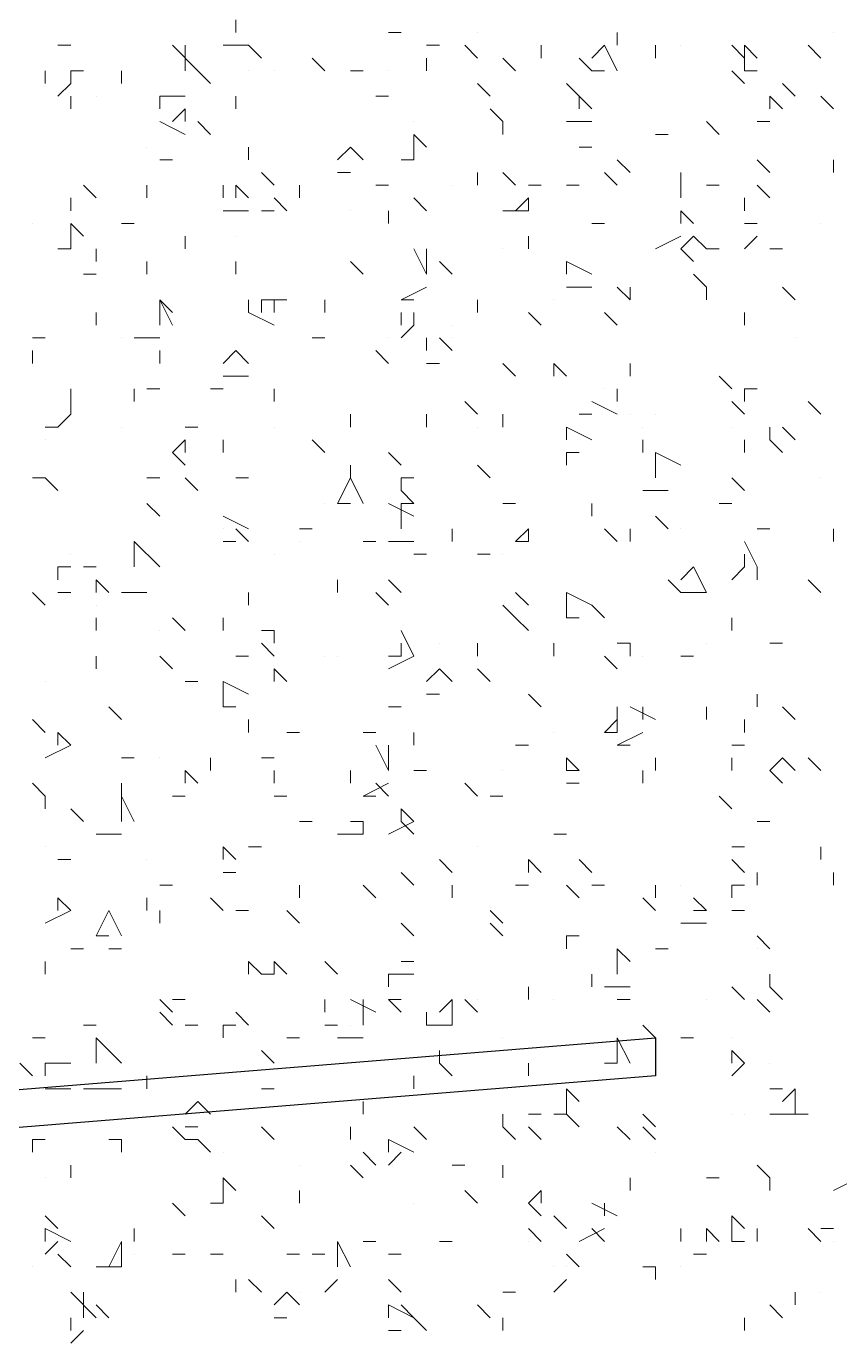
# Model space of a CAD drawing. Header units: millimetres. Extents: x 2928 to 3112, y 1220 to 1280.
# Drawn here: x 3000.7505 to 3000.9638, y 1264.929 to 1265.2723 of the extents above; entities that cross this region are included whole.
import ezdxf

# ---------------------------------------------------------------- set-up
doc = ezdxf.new("R2010")
doc.units = ezdxf.units.MM

msp = doc.modelspace()

# ---------------------------------------------------------------- linework, layer by layer
at = {"color": 92, "linetype": 'Continuous', "lineweight": 5, "true_color": 0x00b800}
for points in [[(3000.8055, 1265.27396), (3000.8055, 1265.27063), (3000.8055, 1265.27063)], [(3000.84883, 1265.27063), (3000.8455, 1265.27063), (3000.8455, 1265.27063)], [(3000.9055, 1265.2673), (3000.9055, 1265.27063), (3000.9055, 1265.27063)], [(3000.76217, 1265.2673), (3000.75883, 1265.2673), (3000.75883, 1265.2673)], [(3000.78883, 1265.2673), (3000.7955, 1265.26063), (3000.7955, 1265.26063)], [(3000.79217, 1265.2673), (3000.79217, 1265.26063), (3000.79217, 1265.26063)], [(3000.80217, 1265.2673), (3000.80883, 1265.2673), (3000.80883, 1265.2673)], [(3000.81217, 1265.26396), (3000.80883, 1265.2673), (3000.80883, 1265.2673)], [(3000.8555, 1265.2673), (3000.85883, 1265.2673), (3000.85883, 1265.2673)], [(3000.86883, 1265.26396), (3000.8655, 1265.2673), (3000.8655, 1265.2673)], [(3000.8855, 1265.26396), (3000.8855, 1265.2673), (3000.8855, 1265.2673)], [(3000.90217, 1265.2673), (3000.89884, 1265.26396), (3000.89884, 1265.26396)], [(3000.90217, 1265.2673), (3000.9055, 1265.26063), (3000.9055, 1265.26063)], [(3000.9155, 1265.26396), (3000.9155, 1265.2673), (3000.9155, 1265.2673)], [(3000.93884, 1265.26396), (3000.9355, 1265.2673), (3000.9355, 1265.2673)], [(3000.93884, 1265.2673), (3000.94217, 1265.26396), (3000.94217, 1265.26396)], [(3000.93884, 1265.2673), (3000.93884, 1265.26063), (3000.93884, 1265.26063)], [(3000.95884, 1265.26396), (3000.9555, 1265.2673), (3000.9555, 1265.2673)], [(3000.82883, 1265.26063), (3000.8255, 1265.26396), (3000.8255, 1265.26396)], [(3000.8555, 1265.26063), (3000.8555, 1265.26396), (3000.8555, 1265.26396)], [(3000.87883, 1265.26063), (3000.8755, 1265.26396), (3000.8755, 1265.26396)], [(3000.89884, 1265.26063), (3000.8955, 1265.26396), (3000.8955, 1265.26396)], [(3000.7555, 1265.2573), (3000.7555, 1265.26063), (3000.7555, 1265.26063)], [(3000.76217, 1265.26063), (3000.7655, 1265.26063), (3000.7655, 1265.26063)], [(3000.76217, 1265.26063), (3000.76217, 1265.2573), (3000.76217, 1265.2573)], [(3000.7755, 1265.2573), (3000.7755, 1265.26063), (3000.7755, 1265.26063)], [(3000.79883, 1265.2573), (3000.7955, 1265.26063), (3000.7955, 1265.26063)], [(3000.83883, 1265.26063), (3000.8355, 1265.26063), (3000.8355, 1265.26063)], [(3000.89884, 1265.26063), (3000.90217, 1265.26063), (3000.90217, 1265.26063)], [(3000.93884, 1265.2573), (3000.9355, 1265.26063), (3000.9355, 1265.26063)], [(3000.93884, 1265.26063), (3000.94217, 1265.26063), (3000.94217, 1265.26063)], [(3000.75883, 1265.25396), (3000.76217, 1265.2573), (3000.76217, 1265.2573)], [(3000.87217, 1265.25396), (3000.86883, 1265.2573), (3000.86883, 1265.2573)], [(3000.8955, 1265.25396), (3000.89217, 1265.2573), (3000.89217, 1265.2573)], [(3000.95217, 1265.25396), (3000.94884, 1265.2573), (3000.94884, 1265.2573)], [(3000.76217, 1265.25063), (3000.76217, 1265.25396), (3000.76217, 1265.25396)], [(3000.7855, 1265.25396), (3000.79217, 1265.25396), (3000.79217, 1265.25396)], [(3000.7855, 1265.25063), (3000.7855, 1265.25396), (3000.7855, 1265.25396)], [(3000.8055, 1265.25063), (3000.8055, 1265.25396), (3000.8055, 1265.25396)], [(3000.8455, 1265.25396), (3000.84217, 1265.25396), (3000.84217, 1265.25396)], [(3000.8955, 1265.25396), (3000.89884, 1265.25063), (3000.89884, 1265.25063)], [(3000.8955, 1265.25396), (3000.8955, 1265.25063), (3000.8955, 1265.25063)], [(3000.9455, 1265.25396), (3000.94884, 1265.25063), (3000.94884, 1265.25063)], [(3000.9455, 1265.25396), (3000.9455, 1265.25063), (3000.9455, 1265.25063)], [(3000.96217, 1265.25063), (3000.95884, 1265.25396), (3000.95884, 1265.25396)], [(3000.79217, 1265.25063), (3000.78883, 1265.2473), (3000.78883, 1265.2473)], [(3000.79217, 1265.25063), (3000.79217, 1265.2473), (3000.79217, 1265.2473)], [(3000.8755, 1265.2473), (3000.87217, 1265.25063), (3000.87217, 1265.25063)], [(3000.7855, 1265.2473), (3000.79217, 1265.24396), (3000.79217, 1265.24396)], [(3000.79883, 1265.24396), (3000.7955, 1265.2473), (3000.7955, 1265.2473)], [(3000.8755, 1265.24396), (3000.8755, 1265.2473), (3000.8755, 1265.2473)], [(3000.89217, 1265.2473), (3000.89884, 1265.2473), (3000.89884, 1265.2473)], [(3000.93217, 1265.24396), (3000.92884, 1265.2473), (3000.92884, 1265.2473)], [(3000.94217, 1265.2473), (3000.9455, 1265.2473), (3000.9455, 1265.2473)], [(3000.85217, 1265.24396), (3000.8555, 1265.24063), (3000.8555, 1265.24063)], [(3000.85217, 1265.24396), (3000.85217, 1265.2373), (3000.85217, 1265.2373)], [(3000.91884, 1265.24396), (3000.9155, 1265.24396), (3000.9155, 1265.24396)], [(3000.80883, 1265.2373), (3000.80883, 1265.24063), (3000.80883, 1265.24063)], [(3000.8355, 1265.24063), (3000.83217, 1265.2373), (3000.83217, 1265.2373)], [(3000.8355, 1265.24063), (3000.83883, 1265.2373), (3000.83883, 1265.2373)], [(3000.89884, 1265.24063), (3000.8955, 1265.24063), (3000.8955, 1265.24063)], [(3000.78883, 1265.2373), (3000.7855, 1265.2373), (3000.7855, 1265.2373)], [(3000.84883, 1265.2373), (3000.85217, 1265.2373), (3000.85217, 1265.2373)], [(3000.90884, 1265.23396), (3000.9055, 1265.2373), (3000.9055, 1265.2373)], [(3000.9455, 1265.23396), (3000.94217, 1265.2373), (3000.94217, 1265.2373)], [(3000.96217, 1265.23396), (3000.96217, 1265.2373), (3000.96217, 1265.2373)], [(3000.8155, 1265.23063), (3000.81217, 1265.23396), (3000.81217, 1265.23396)], [(3000.83217, 1265.23396), (3000.8355, 1265.23396), (3000.8355, 1265.23396)], [(3000.86883, 1265.23063), (3000.86883, 1265.23396), (3000.86883, 1265.23396)], [(3000.87883, 1265.23063), (3000.8755, 1265.23396), (3000.8755, 1265.23396)], [(3000.9055, 1265.23063), (3000.90217, 1265.23396), (3000.90217, 1265.23396)], [(3000.92217, 1265.23063), (3000.92217, 1265.23396), (3000.92217, 1265.23396)], [(3000.76883, 1265.2273), (3000.7655, 1265.23063), (3000.7655, 1265.23063)], [(3000.78217, 1265.2273), (3000.78217, 1265.23063), (3000.78217, 1265.23063)], [(3000.80217, 1265.2273), (3000.80217, 1265.23063), (3000.80217, 1265.23063)], [(3000.8055, 1265.23063), (3000.80883, 1265.2273), (3000.80883, 1265.2273)], [(3000.8055, 1265.23063), (3000.8055, 1265.2273), (3000.8055, 1265.2273)], [(3000.82217, 1265.2273), (3000.82217, 1265.23063), (3000.82217, 1265.23063)], [(3000.8455, 1265.23063), (3000.84217, 1265.23063), (3000.84217, 1265.23063)], [(3000.8855, 1265.23063), (3000.88217, 1265.23063), (3000.88217, 1265.23063)], [(3000.8955, 1265.23063), (3000.89217, 1265.23063), (3000.89217, 1265.23063)], [(3000.92217, 1265.2273), (3000.92217, 1265.23063), (3000.92217, 1265.23063)], [(3000.93217, 1265.23063), (3000.92884, 1265.23063), (3000.92884, 1265.23063)], [(3000.9455, 1265.2273), (3000.94217, 1265.23063), (3000.94217, 1265.23063)], [(3000.76217, 1265.22396), (3000.76217, 1265.2273), (3000.76217, 1265.2273)], [(3000.81883, 1265.22396), (3000.8155, 1265.2273), (3000.8155, 1265.2273)], [(3000.8555, 1265.22396), (3000.85217, 1265.2273), (3000.85217, 1265.2273)], [(3000.88217, 1265.2273), (3000.87883, 1265.22396), (3000.87883, 1265.22396)], [(3000.88217, 1265.2273), (3000.88217, 1265.22396), (3000.88217, 1265.22396)], [(3000.93884, 1265.22396), (3000.93884, 1265.2273), (3000.93884, 1265.2273)], [(3000.80217, 1265.22396), (3000.80883, 1265.22396), (3000.80883, 1265.22396)], [(3000.8155, 1265.22396), (3000.81217, 1265.22396), (3000.81217, 1265.22396)], [(3000.8455, 1265.22063), (3000.8455, 1265.22396), (3000.8455, 1265.22396)], [(3000.8755, 1265.22396), (3000.88217, 1265.22396), (3000.88217, 1265.22396)], [(3000.92217, 1265.22396), (3000.9255, 1265.22063), (3000.9255, 1265.22063)], [(3000.92217, 1265.22396), (3000.92217, 1265.22063), (3000.92217, 1265.22063)], [(3000.76217, 1265.22063), (3000.7655, 1265.2173), (3000.7655, 1265.2173)], [(3000.76217, 1265.22063), (3000.76217, 1265.21396), (3000.76217, 1265.21396)], [(3000.77883, 1265.22063), (3000.7755, 1265.22063), (3000.7755, 1265.22063)], [(3000.90217, 1265.22063), (3000.89884, 1265.22063), (3000.89884, 1265.22063)], [(3000.93884, 1265.22063), (3000.94217, 1265.22063), (3000.94217, 1265.22063)], [(3000.79217, 1265.21396), (3000.79217, 1265.2173), (3000.79217, 1265.2173)], [(3000.88217, 1265.21396), (3000.88217, 1265.2173), (3000.88217, 1265.2173)], [(3000.9155, 1265.21396), (3000.92217, 1265.2173), (3000.92217, 1265.2173)], [(3000.9255, 1265.2173), (3000.92217, 1265.21396), (3000.92217, 1265.21396)], [(3000.9255, 1265.2173), (3000.92884, 1265.21396), (3000.92884, 1265.21396)], [(3000.93884, 1265.21396), (3000.94217, 1265.2173), (3000.94217, 1265.2173)], [(3000.75883, 1265.21396), (3000.76217, 1265.21396), (3000.76217, 1265.21396)], [(3000.76883, 1265.21396), (3000.76883, 1265.21063), (3000.76883, 1265.21063)], [(3000.76883, 1265.21396), (3000.76883, 1265.21063), (3000.76883, 1265.21063)], [(3000.85217, 1265.21396), (3000.8555, 1265.2073), (3000.8555, 1265.2073)], [(3000.8555, 1265.21396), (3000.8555, 1265.2073), (3000.8555, 1265.2073)], [(3000.92217, 1265.21396), (3000.9255, 1265.21063), (3000.9255, 1265.21063)], [(3000.93217, 1265.21396), (3000.92884, 1265.21396), (3000.92884, 1265.21396)], [(3000.94884, 1265.21396), (3000.9455, 1265.21396), (3000.9455, 1265.21396)], [(3000.78217, 1265.2073), (3000.78217, 1265.21063), (3000.78217, 1265.21063)], [(3000.8055, 1265.2073), (3000.8055, 1265.21063), (3000.8055, 1265.21063)], [(3000.83883, 1265.2073), (3000.8355, 1265.21063), (3000.8355, 1265.21063)], [(3000.86217, 1265.2073), (3000.85883, 1265.21063), (3000.85883, 1265.21063)], [(3000.89217, 1265.21063), (3000.89884, 1265.2073), (3000.89884, 1265.2073)], [(3000.89217, 1265.21063), (3000.89217, 1265.2073), (3000.89217, 1265.2073)], [(3000.7655, 1265.2073), (3000.76883, 1265.2073), (3000.76883, 1265.2073)], [(3000.92884, 1265.20396), (3000.9255, 1265.2073), (3000.9255, 1265.2073)], [(3000.84883, 1265.20063), (3000.8555, 1265.20396), (3000.8555, 1265.20396)], [(3000.89217, 1265.20396), (3000.89884, 1265.20396), (3000.89884, 1265.20396)], [(3000.90884, 1265.20063), (3000.9055, 1265.20396), (3000.9055, 1265.20396)], [(3000.90884, 1265.20063), (3000.90884, 1265.20396), (3000.90884, 1265.20396)], [(3000.92884, 1265.20063), (3000.92884, 1265.20396), (3000.92884, 1265.20396)], [(3000.95217, 1265.20063), (3000.94884, 1265.20396), (3000.94884, 1265.20396)], [(3000.7855, 1265.20063), (3000.78883, 1265.19396), (3000.78883, 1265.19396)], [(3000.7855, 1265.20063), (3000.7855, 1265.19396), (3000.7855, 1265.19396)], [(3000.78883, 1265.1973), (3000.7855, 1265.20063), (3000.7855, 1265.20063)], [(3000.80883, 1265.1973), (3000.80883, 1265.20063), (3000.80883, 1265.20063)], [(3000.81217, 1265.20063), (3000.81217, 1265.1973), (3000.81217, 1265.1973)], [(3000.8155, 1265.20063), (3000.81217, 1265.20063), (3000.81217, 1265.20063)], [(3000.8155, 1265.20063), (3000.8155, 1265.1973), (3000.8155, 1265.1973)], [(3000.81883, 1265.20063), (3000.8155, 1265.20063), (3000.8155, 1265.20063)], [(3000.82883, 1265.1973), (3000.82883, 1265.20063), (3000.82883, 1265.20063)], [(3000.85217, 1265.20063), (3000.84883, 1265.20063), (3000.84883, 1265.20063)], [(3000.86883, 1265.1973), (3000.86883, 1265.20063), (3000.86883, 1265.20063)], [(3000.76883, 1265.19396), (3000.76883, 1265.1973), (3000.76883, 1265.1973)], [(3000.80883, 1265.1973), (3000.8155, 1265.19396), (3000.8155, 1265.19396)], [(3000.84883, 1265.1973), (3000.84883, 1265.19396), (3000.84883, 1265.19396)], [(3000.85217, 1265.1973), (3000.85217, 1265.19396), (3000.85217, 1265.19396)], [(3000.8855, 1265.19396), (3000.88217, 1265.1973), (3000.88217, 1265.1973)], [(3000.9055, 1265.19396), (3000.90217, 1265.1973), (3000.90217, 1265.1973)], [(3000.93884, 1265.19396), (3000.93884, 1265.1973), (3000.93884, 1265.1973)], [(3000.84883, 1265.19063), (3000.85217, 1265.19396), (3000.85217, 1265.19396)], [(3000.7555, 1265.19063), (3000.75217, 1265.19063), (3000.75217, 1265.19063)], [(3000.77883, 1265.19063), (3000.7855, 1265.19063), (3000.7855, 1265.19063)], [(3000.82883, 1265.19063), (3000.8255, 1265.19063), (3000.8255, 1265.19063)], [(3000.8555, 1265.19063), (3000.8555, 1265.1873), (3000.8555, 1265.1873)], [(3000.85883, 1265.19063), (3000.86217, 1265.1873), (3000.86217, 1265.1873)], [(3000.75217, 1265.18396), (3000.75217, 1265.1873), (3000.75217, 1265.1873)], [(3000.7855, 1265.18396), (3000.7855, 1265.1873), (3000.7855, 1265.1873)], [(3000.8055, 1265.1873), (3000.80217, 1265.18396), (3000.80217, 1265.18396)], [(3000.8055, 1265.1873), (3000.80883, 1265.18396), (3000.80883, 1265.18396)], [(3000.80883, 1265.18396), (3000.8055, 1265.1873), (3000.8055, 1265.1873)], [(3000.8455, 1265.18396), (3000.84217, 1265.1873), (3000.84217, 1265.1873)], [(3000.8555, 1265.18396), (3000.85883, 1265.18396), (3000.85883, 1265.18396)], [(3000.87883, 1265.18063), (3000.8755, 1265.18396), (3000.8755, 1265.18396)], [(3000.88883, 1265.18063), (3000.88883, 1265.18396), (3000.88883, 1265.18396)], [(3000.89217, 1265.18063), (3000.88883, 1265.18396), (3000.88883, 1265.18396)], [(3000.90884, 1265.18063), (3000.90884, 1265.18396), (3000.90884, 1265.18396)], [(3000.80217, 1265.18063), (3000.80883, 1265.18063), (3000.80883, 1265.18063)], [(3000.9355, 1265.1773), (3000.93217, 1265.18063), (3000.93217, 1265.18063)], [(3000.76217, 1265.1773), (3000.76217, 1265.17063), (3000.76217, 1265.17063)], [(3000.76217, 1265.17396), (3000.76217, 1265.17063), (3000.76217, 1265.17063)], [(3000.77883, 1265.17396), (3000.77883, 1265.1773), (3000.77883, 1265.1773)], [(3000.7855, 1265.1773), (3000.78217, 1265.1773), (3000.78217, 1265.1773)], [(3000.80217, 1265.1773), (3000.79883, 1265.1773), (3000.79883, 1265.1773)], [(3000.8155, 1265.17396), (3000.8155, 1265.1773), (3000.8155, 1265.1773)], [(3000.86883, 1265.17063), (3000.8655, 1265.17396), (3000.8655, 1265.17396)], [(3000.89884, 1265.17396), (3000.9055, 1265.17063), (3000.9055, 1265.17063)], [(3000.9055, 1265.1773), (3000.9055, 1265.17396), (3000.9055, 1265.17396)], [(3000.93884, 1265.17063), (3000.9355, 1265.17396), (3000.9355, 1265.17396)], [(3000.93884, 1265.1773), (3000.94217, 1265.1773), (3000.94217, 1265.1773)], [(3000.93884, 1265.1773), (3000.93884, 1265.17396), (3000.93884, 1265.17396)], [(3000.95884, 1265.17063), (3000.9555, 1265.17396), (3000.9555, 1265.17396)], [(3000.75883, 1265.1673), (3000.76217, 1265.17063), (3000.76217, 1265.17063)], [(3000.8355, 1265.1673), (3000.8355, 1265.17063), (3000.8355, 1265.17063)], [(3000.8555, 1265.1673), (3000.8555, 1265.17063), (3000.8555, 1265.17063)], [(3000.8755, 1265.1673), (3000.8755, 1265.17063), (3000.8755, 1265.17063)], [(3000.89884, 1265.17063), (3000.8955, 1265.17063), (3000.8955, 1265.17063)], [(3000.75883, 1265.1673), (3000.7555, 1265.1673), (3000.7555, 1265.1673)], [(3000.7955, 1265.1673), (3000.79217, 1265.1673), (3000.79217, 1265.1673)], [(3000.89217, 1265.1673), (3000.89884, 1265.16396), (3000.89884, 1265.16396)], [(3000.89217, 1265.1673), (3000.89217, 1265.16396), (3000.89217, 1265.16396)], [(3000.9455, 1265.1673), (3000.9455, 1265.16396), (3000.9455, 1265.16396)], [(3000.94884, 1265.1673), (3000.95217, 1265.16396), (3000.95217, 1265.16396)], [(3000.79217, 1265.16396), (3000.78883, 1265.16063), (3000.78883, 1265.16063)], [(3000.79217, 1265.16396), (3000.79217, 1265.16063), (3000.79217, 1265.16063)], [(3000.80217, 1265.16063), (3000.80217, 1265.16396), (3000.80217, 1265.16396)], [(3000.82883, 1265.16063), (3000.8255, 1265.16396), (3000.8255, 1265.16396)], [(3000.91217, 1265.16063), (3000.91217, 1265.16396), (3000.91217, 1265.16396)], [(3000.93884, 1265.16063), (3000.93884, 1265.16396), (3000.93884, 1265.16396)], [(3000.9455, 1265.16396), (3000.94884, 1265.16063), (3000.94884, 1265.16063)], [(3000.94884, 1265.16063), (3000.9455, 1265.16396), (3000.9455, 1265.16396)], [(3000.78883, 1265.16063), (3000.79217, 1265.1573), (3000.79217, 1265.1573)], [(3000.84883, 1265.1573), (3000.8455, 1265.16063), (3000.8455, 1265.16063)], [(3000.89217, 1265.16063), (3000.8955, 1265.16063), (3000.8955, 1265.16063)], [(3000.89217, 1265.1573), (3000.89217, 1265.16063), (3000.89217, 1265.16063)], [(3000.9155, 1265.16063), (3000.92217, 1265.1573), (3000.92217, 1265.1573)], [(3000.9155, 1265.16063), (3000.9155, 1265.15396), (3000.9155, 1265.15396)], [(3000.8355, 1265.15396), (3000.8355, 1265.1573), (3000.8355, 1265.1573)], [(3000.87217, 1265.15396), (3000.86883, 1265.1573), (3000.86883, 1265.1573)], [(3000.7555, 1265.15396), (3000.75217, 1265.15396), (3000.75217, 1265.15396)], [(3000.75883, 1265.15063), (3000.7555, 1265.15396), (3000.7555, 1265.15396)], [(3000.7855, 1265.15396), (3000.78217, 1265.15396), (3000.78217, 1265.15396)], [(3000.7955, 1265.15063), (3000.79217, 1265.15396), (3000.79217, 1265.15396)], [(3000.80883, 1265.15396), (3000.8055, 1265.15396), (3000.8055, 1265.15396)], [(3000.8355, 1265.15396), (3000.83217, 1265.1473), (3000.83217, 1265.1473)], [(3000.8355, 1265.15396), (3000.83883, 1265.1473), (3000.83883, 1265.1473)], [(3000.84883, 1265.15396), (3000.85217, 1265.15396), (3000.85217, 1265.15396)], [(3000.84883, 1265.15396), (3000.84883, 1265.15063), (3000.84883, 1265.15063)], [(3000.93884, 1265.15063), (3000.9355, 1265.15396), (3000.9355, 1265.15396)], [(3000.85217, 1265.1473), (3000.84883, 1265.15063), (3000.84883, 1265.15063)], [(3000.91217, 1265.15063), (3000.91884, 1265.15063), (3000.91884, 1265.15063)], [(3000.7855, 1265.14396), (3000.78217, 1265.1473), (3000.78217, 1265.1473)], [(3000.83217, 1265.1473), (3000.8355, 1265.1473), (3000.8355, 1265.1473)], [(3000.8455, 1265.1473), (3000.85217, 1265.14396), (3000.85217, 1265.14396)], [(3000.84883, 1265.1473), (3000.85217, 1265.1473), (3000.85217, 1265.1473)], [(3000.84883, 1265.1473), (3000.84883, 1265.14063), (3000.84883, 1265.14063)], [(3000.87883, 1265.1473), (3000.8755, 1265.1473), (3000.8755, 1265.1473)], [(3000.89884, 1265.14396), (3000.89884, 1265.1473), (3000.89884, 1265.1473)], [(3000.9355, 1265.1473), (3000.93217, 1265.1473), (3000.93217, 1265.1473)], [(3000.80217, 1265.14396), (3000.80883, 1265.14063), (3000.80883, 1265.14063)], [(3000.91884, 1265.14063), (3000.9155, 1265.14396), (3000.9155, 1265.14396)], [(3000.80883, 1265.1373), (3000.8055, 1265.14063), (3000.8055, 1265.14063)], [(3000.8255, 1265.14063), (3000.82217, 1265.14063), (3000.82217, 1265.14063)], [(3000.86217, 1265.1373), (3000.86217, 1265.14063), (3000.86217, 1265.14063)], [(3000.88217, 1265.14063), (3000.87883, 1265.1373), (3000.87883, 1265.1373)], [(3000.88217, 1265.14063), (3000.88217, 1265.1373), (3000.88217, 1265.1373)], [(3000.88217, 1265.1373), (3000.88217, 1265.14063), (3000.88217, 1265.14063)], [(3000.9055, 1265.1373), (3000.90217, 1265.14063), (3000.90217, 1265.14063)], [(3000.90884, 1265.1373), (3000.90884, 1265.14063), (3000.90884, 1265.14063)], [(3000.9455, 1265.14063), (3000.94217, 1265.14063), (3000.94217, 1265.14063)], [(3000.96217, 1265.1373), (3000.96217, 1265.14063), (3000.96217, 1265.14063)], [(3000.77883, 1265.1373), (3000.7855, 1265.13063), (3000.7855, 1265.13063)], [(3000.77883, 1265.1373), (3000.77883, 1265.13063), (3000.77883, 1265.13063)], [(3000.80217, 1265.1373), (3000.8055, 1265.1373), (3000.8055, 1265.1373)], [(3000.84217, 1265.1373), (3000.83883, 1265.1373), (3000.83883, 1265.1373)], [(3000.8455, 1265.1373), (3000.85217, 1265.1373), (3000.85217, 1265.1373)], [(3000.87883, 1265.1373), (3000.88217, 1265.1373), (3000.88217, 1265.1373)], [(3000.93884, 1265.1373), (3000.94217, 1265.13063), (3000.94217, 1265.13063)], [(3000.8555, 1265.13396), (3000.85217, 1265.13396), (3000.85217, 1265.13396)], [(3000.87217, 1265.13396), (3000.86883, 1265.13396), (3000.86883, 1265.13396)], [(3000.93884, 1265.13396), (3000.93884, 1265.13063), (3000.93884, 1265.13063)], [(3000.75883, 1265.13063), (3000.76217, 1265.13063), (3000.76217, 1265.13063)], [(3000.75883, 1265.13063), (3000.75883, 1265.1273), (3000.75883, 1265.1273)], [(3000.76883, 1265.13063), (3000.7655, 1265.13063), (3000.7655, 1265.13063)], [(3000.9255, 1265.13063), (3000.92217, 1265.1273), (3000.92217, 1265.1273)], [(3000.9255, 1265.13063), (3000.92884, 1265.12396), (3000.92884, 1265.12396)], [(3000.9355, 1265.1273), (3000.93884, 1265.13063), (3000.93884, 1265.13063)], [(3000.94217, 1265.1273), (3000.94217, 1265.13063), (3000.94217, 1265.13063)], [(3000.76883, 1265.1273), (3000.77217, 1265.12396), (3000.77217, 1265.12396)], [(3000.76883, 1265.1273), (3000.76883, 1265.12396), (3000.76883, 1265.12396)], [(3000.83217, 1265.12396), (3000.83217, 1265.1273), (3000.83217, 1265.1273)], [(3000.84883, 1265.12396), (3000.8455, 1265.1273), (3000.8455, 1265.1273)], [(3000.92217, 1265.12396), (3000.91884, 1265.1273), (3000.91884, 1265.1273)], [(3000.95884, 1265.12396), (3000.9555, 1265.1273), (3000.9555, 1265.1273)], [(3000.7555, 1265.12063), (3000.75217, 1265.12396), (3000.75217, 1265.12396)], [(3000.75883, 1265.12396), (3000.76217, 1265.12396), (3000.76217, 1265.12396)], [(3000.7755, 1265.12396), (3000.78217, 1265.12396), (3000.78217, 1265.12396)], [(3000.80883, 1265.12063), (3000.80883, 1265.12396), (3000.80883, 1265.12396)], [(3000.8455, 1265.12063), (3000.84217, 1265.12396), (3000.84217, 1265.12396)], [(3000.88217, 1265.12063), (3000.87883, 1265.12396), (3000.87883, 1265.12396)], [(3000.89217, 1265.12396), (3000.89884, 1265.12063), (3000.89884, 1265.12063)], [(3000.89217, 1265.12396), (3000.89217, 1265.1173), (3000.89217, 1265.1173)], [(3000.92217, 1265.12396), (3000.92884, 1265.12396), (3000.92884, 1265.12396)], [(3000.87883, 1265.1173), (3000.8755, 1265.12063), (3000.8755, 1265.12063)], [(3000.90217, 1265.1173), (3000.89884, 1265.12063), (3000.89884, 1265.12063)], [(3000.76883, 1265.11396), (3000.76883, 1265.1173), (3000.76883, 1265.1173)], [(3000.76883, 1265.11396), (3000.76883, 1265.1173), (3000.76883, 1265.1173)], [(3000.79217, 1265.11396), (3000.78883, 1265.1173), (3000.78883, 1265.1173)], [(3000.80217, 1265.11396), (3000.80217, 1265.1173), (3000.80217, 1265.1173)], [(3000.88217, 1265.11396), (3000.87883, 1265.1173), (3000.87883, 1265.1173)], [(3000.89217, 1265.1173), (3000.8955, 1265.1173), (3000.8955, 1265.1173)], [(3000.9355, 1265.11396), (3000.9355, 1265.1173), (3000.9355, 1265.1173)], [(3000.8155, 1265.11396), (3000.81217, 1265.11396), (3000.81217, 1265.11396)], [(3000.8155, 1265.11396), (3000.8155, 1265.11063), (3000.8155, 1265.11063)], [(3000.84883, 1265.11396), (3000.85217, 1265.1073), (3000.85217, 1265.1073)], [(3000.81217, 1265.11063), (3000.8155, 1265.1073), (3000.8155, 1265.1073)], [(3000.84883, 1265.11063), (3000.84883, 1265.1073), (3000.84883, 1265.1073)], [(3000.86883, 1265.1073), (3000.86883, 1265.11063), (3000.86883, 1265.11063)], [(3000.88883, 1265.1073), (3000.88883, 1265.11063), (3000.88883, 1265.11063)], [(3000.90884, 1265.11063), (3000.9055, 1265.11063), (3000.9055, 1265.11063)], [(3000.90884, 1265.1073), (3000.90884, 1265.11063), (3000.90884, 1265.11063)], [(3000.94884, 1265.11063), (3000.9455, 1265.11063), (3000.9455, 1265.11063)], [(3000.76883, 1265.10396), (3000.76883, 1265.1073), (3000.76883, 1265.1073)], [(3000.78883, 1265.10396), (3000.7855, 1265.1073), (3000.7855, 1265.1073)], [(3000.80883, 1265.1073), (3000.8055, 1265.1073), (3000.8055, 1265.1073)], [(3000.8455, 1265.10396), (3000.85217, 1265.1073), (3000.85217, 1265.1073)], [(3000.84883, 1265.1073), (3000.8455, 1265.1073), (3000.8455, 1265.1073)], [(3000.9055, 1265.10396), (3000.90217, 1265.1073), (3000.90217, 1265.1073)], [(3000.9255, 1265.1073), (3000.92217, 1265.1073), (3000.92217, 1265.1073)], [(3000.8155, 1265.10063), (3000.8155, 1265.10396), (3000.8155, 1265.10396)], [(3000.81883, 1265.10063), (3000.8155, 1265.10396), (3000.8155, 1265.10396)], [(3000.85883, 1265.10396), (3000.8555, 1265.10063), (3000.8555, 1265.10063)], [(3000.85883, 1265.10396), (3000.86217, 1265.10063), (3000.86217, 1265.10063)], [(3000.87217, 1265.10063), (3000.86883, 1265.10396), (3000.86883, 1265.10396)], [(3000.7955, 1265.10063), (3000.79217, 1265.10063), (3000.79217, 1265.10063)], [(3000.80217, 1265.10063), (3000.80883, 1265.0973), (3000.80883, 1265.0973)], [(3000.80217, 1265.10063), (3000.80217, 1265.09396), (3000.80217, 1265.09396)], [(3000.8555, 1265.0973), (3000.85883, 1265.0973), (3000.85883, 1265.0973)], [(3000.8855, 1265.09396), (3000.88217, 1265.0973), (3000.88217, 1265.0973)], [(3000.94217, 1265.09396), (3000.94217, 1265.0973), (3000.94217, 1265.0973)], [(3000.7755, 1265.09063), (3000.77217, 1265.09396), (3000.77217, 1265.09396)], [(3000.80217, 1265.09396), (3000.8055, 1265.09396), (3000.8055, 1265.09396)], [(3000.84883, 1265.09396), (3000.8455, 1265.09396), (3000.8455, 1265.09396)], [(3000.9055, 1265.09396), (3000.9055, 1265.08729), (3000.9055, 1265.08729)], [(3000.90884, 1265.09396), (3000.9155, 1265.09063), (3000.9155, 1265.09063)], [(3000.91217, 1265.09396), (3000.91217, 1265.09063), (3000.91217, 1265.09063)], [(3000.92884, 1265.09063), (3000.92884, 1265.09396), (3000.92884, 1265.09396)], [(3000.92884, 1265.09063), (3000.92884, 1265.09396), (3000.92884, 1265.09396)], [(3000.95217, 1265.09063), (3000.94884, 1265.09396), (3000.94884, 1265.09396)], [(3000.7555, 1265.08729), (3000.75217, 1265.09063), (3000.75217, 1265.09063)], [(3000.80883, 1265.08729), (3000.80883, 1265.09063), (3000.80883, 1265.09063)], [(3000.9055, 1265.09063), (3000.90217, 1265.08729), (3000.90217, 1265.08729)], [(3000.93884, 1265.09063), (3000.93884, 1265.08729), (3000.93884, 1265.08729)], [(3000.93884, 1265.09063), (3000.93884, 1265.08729), (3000.93884, 1265.08729)], [(3000.75883, 1265.08729), (3000.76217, 1265.08396), (3000.76217, 1265.08396)], [(3000.75883, 1265.08729), (3000.75883, 1265.08396), (3000.75883, 1265.08396)], [(3000.82217, 1265.08729), (3000.81883, 1265.08729), (3000.81883, 1265.08729)], [(3000.84217, 1265.08729), (3000.83883, 1265.08729), (3000.83883, 1265.08729)], [(3000.85217, 1265.08396), (3000.85217, 1265.08729), (3000.85217, 1265.08729)], [(3000.90217, 1265.08729), (3000.9055, 1265.08729), (3000.9055, 1265.08729)], [(3000.9055, 1265.08396), (3000.91217, 1265.08729), (3000.91217, 1265.08729)], [(3000.7555, 1265.08063), (3000.76217, 1265.08396), (3000.76217, 1265.08396)], [(3000.84217, 1265.08396), (3000.8455, 1265.07729), (3000.8455, 1265.07729)], [(3000.8455, 1265.08396), (3000.8455, 1265.07729), (3000.8455, 1265.07729)], [(3000.88217, 1265.08396), (3000.87883, 1265.08396), (3000.87883, 1265.08396)], [(3000.90884, 1265.08396), (3000.9055, 1265.08396), (3000.9055, 1265.08396)], [(3000.9355, 1265.08396), (3000.93884, 1265.08396), (3000.93884, 1265.08396)], [(3000.77883, 1265.08063), (3000.7755, 1265.08063), (3000.7755, 1265.08063)], [(3000.79883, 1265.07729), (3000.79883, 1265.08063), (3000.79883, 1265.08063)], [(3000.8155, 1265.08063), (3000.81217, 1265.08063), (3000.81217, 1265.08063)], [(3000.89217, 1265.08063), (3000.8955, 1265.07729), (3000.8955, 1265.07729)], [(3000.89217, 1265.08063), (3000.89217, 1265.07729), (3000.89217, 1265.07729)], [(3000.9155, 1265.07729), (3000.9155, 1265.08063), (3000.9155, 1265.08063)], [(3000.9355, 1265.07729), (3000.9355, 1265.08063), (3000.9355, 1265.08063)], [(3000.94884, 1265.08063), (3000.9455, 1265.07729), (3000.9455, 1265.07729)], [(3000.94884, 1265.08063), (3000.95217, 1265.07729), (3000.95217, 1265.07729)], [(3000.95884, 1265.07729), (3000.9555, 1265.08063), (3000.9555, 1265.08063)], [(3000.79217, 1265.07729), (3000.7955, 1265.07396), (3000.7955, 1265.07396)], [(3000.79217, 1265.07729), (3000.79217, 1265.07396), (3000.79217, 1265.07396)], [(3000.7955, 1265.07396), (3000.79217, 1265.07729), (3000.79217, 1265.07729)], [(3000.8155, 1265.07396), (3000.8155, 1265.07729), (3000.8155, 1265.07729)], [(3000.8355, 1265.07396), (3000.8355, 1265.07729), (3000.8355, 1265.07729)], [(3000.8555, 1265.07729), (3000.85217, 1265.07729), (3000.85217, 1265.07729)], [(3000.8955, 1265.07729), (3000.89217, 1265.07729), (3000.89217, 1265.07729)], [(3000.91217, 1265.07396), (3000.91217, 1265.07729), (3000.91217, 1265.07729)], [(3000.9455, 1265.07729), (3000.94884, 1265.07396), (3000.94884, 1265.07396)], [(3000.7555, 1265.07063), (3000.75217, 1265.07396), (3000.75217, 1265.07396)], [(3000.7755, 1265.07063), (3000.7755, 1265.07396), (3000.7755, 1265.07396)], [(3000.83883, 1265.07063), (3000.8455, 1265.07396), (3000.8455, 1265.07396)], [(3000.8455, 1265.07063), (3000.84217, 1265.07396), (3000.84217, 1265.07396)], [(3000.86883, 1265.07063), (3000.8655, 1265.07396), (3000.8655, 1265.07396)], [(3000.89217, 1265.07396), (3000.8955, 1265.07396), (3000.8955, 1265.07396)], [(3000.7555, 1265.06729), (3000.7555, 1265.07063), (3000.7555, 1265.07063)], [(3000.7755, 1265.07063), (3000.77883, 1265.06396), (3000.77883, 1265.06396)], [(3000.7755, 1265.07063), (3000.7755, 1265.06396), (3000.7755, 1265.06396)], [(3000.78883, 1265.07063), (3000.79217, 1265.07063), (3000.79217, 1265.07063)], [(3000.81883, 1265.07063), (3000.8155, 1265.07063), (3000.8155, 1265.07063)], [(3000.84217, 1265.07063), (3000.83883, 1265.07063), (3000.83883, 1265.07063)], [(3000.8755, 1265.07063), (3000.87217, 1265.07063), (3000.87217, 1265.07063)], [(3000.9355, 1265.06729), (3000.93217, 1265.07063), (3000.93217, 1265.07063)], [(3000.7655, 1265.06396), (3000.76217, 1265.06729), (3000.76217, 1265.06729)], [(3000.84883, 1265.06729), (3000.85217, 1265.06396), (3000.85217, 1265.06396)], [(3000.84883, 1265.06729), (3000.84883, 1265.06396), (3000.84883, 1265.06396)], [(3000.8255, 1265.06396), (3000.82217, 1265.06396), (3000.82217, 1265.06396)], [(3000.83883, 1265.06396), (3000.8355, 1265.06396), (3000.8355, 1265.06396)], [(3000.83883, 1265.06396), (3000.83883, 1265.06063), (3000.83883, 1265.06063)], [(3000.8455, 1265.06063), (3000.85217, 1265.06396), (3000.85217, 1265.06396)], [(3000.85217, 1265.06063), (3000.84883, 1265.06396), (3000.84883, 1265.06396)], [(3000.9455, 1265.06396), (3000.94217, 1265.06396), (3000.94217, 1265.06396)], [(3000.76883, 1265.06063), (3000.7755, 1265.06063), (3000.7755, 1265.06063)], [(3000.80217, 1265.05729), (3000.8055, 1265.05396), (3000.8055, 1265.05396)], [(3000.80217, 1265.05729), (3000.80217, 1265.05396), (3000.80217, 1265.05396)], [(3000.81217, 1265.05729), (3000.80883, 1265.05729), (3000.80883, 1265.05729)], [(3000.83217, 1265.06063), (3000.83883, 1265.06063), (3000.83883, 1265.06063)], [(3000.89217, 1265.06063), (3000.88883, 1265.06063), (3000.88883, 1265.06063)], [(3000.93884, 1265.05729), (3000.9355, 1265.05729), (3000.9355, 1265.05729)], [(3000.95884, 1265.05396), (3000.95884, 1265.05729), (3000.95884, 1265.05729)], [(3000.76217, 1265.05396), (3000.75883, 1265.05396), (3000.75883, 1265.05396)], [(3000.86217, 1265.05063), (3000.85883, 1265.05396), (3000.85883, 1265.05396)], [(3000.88217, 1265.05396), (3000.8855, 1265.05063), (3000.8855, 1265.05063)], [(3000.88217, 1265.05396), (3000.88217, 1265.05063), (3000.88217, 1265.05063)], [(3000.88217, 1265.05063), (3000.88217, 1265.05396), (3000.88217, 1265.05396)], [(3000.89884, 1265.05063), (3000.8955, 1265.05396), (3000.8955, 1265.05396)], [(3000.93884, 1265.05063), (3000.9355, 1265.05396), (3000.9355, 1265.05396)], [(3000.80217, 1265.05063), (3000.8055, 1265.05063), (3000.8055, 1265.05063)], [(3000.85217, 1265.04729), (3000.84883, 1265.05063), (3000.84883, 1265.05063)], [(3000.94217, 1265.04729), (3000.94217, 1265.05063), (3000.94217, 1265.05063)], [(3000.96217, 1265.04729), (3000.96217, 1265.05063), (3000.96217, 1265.05063)], [(3000.78883, 1265.04729), (3000.7855, 1265.04729), (3000.7855, 1265.04729)], [(3000.82217, 1265.04396), (3000.82217, 1265.04729), (3000.82217, 1265.04729)], [(3000.84217, 1265.04396), (3000.83883, 1265.04729), (3000.83883, 1265.04729)], [(3000.86217, 1265.04396), (3000.86217, 1265.04729), (3000.86217, 1265.04729)], [(3000.87883, 1265.04729), (3000.88217, 1265.04729), (3000.88217, 1265.04729)], [(3000.8955, 1265.04396), (3000.89217, 1265.04729), (3000.89217, 1265.04729)], [(3000.90217, 1265.04729), (3000.89884, 1265.04729), (3000.89884, 1265.04729)], [(3000.9155, 1265.04396), (3000.9155, 1265.04729), (3000.9155, 1265.04729)], [(3000.9355, 1265.04729), (3000.93884, 1265.04729), (3000.93884, 1265.04729)], [(3000.9355, 1265.04729), (3000.9355, 1265.04396), (3000.9355, 1265.04396)], [(3000.75883, 1265.04396), (3000.76217, 1265.04063), (3000.76217, 1265.04063)], [(3000.75883, 1265.04396), (3000.75883, 1265.04063), (3000.75883, 1265.04063)], [(3000.76217, 1265.04063), (3000.75883, 1265.04396), (3000.75883, 1265.04396)], [(3000.78217, 1265.04063), (3000.78217, 1265.04396), (3000.78217, 1265.04396)], [(3000.80217, 1265.04063), (3000.79883, 1265.04396), (3000.79883, 1265.04396)], [(3000.9155, 1265.04063), (3000.91217, 1265.04396), (3000.91217, 1265.04396)], [(3000.92884, 1265.04063), (3000.9255, 1265.04396), (3000.9255, 1265.04396)], [(3000.7555, 1265.03729), (3000.76217, 1265.04063), (3000.76217, 1265.04063)], [(3000.77217, 1265.04063), (3000.76883, 1265.03396), (3000.76883, 1265.03396)], [(3000.77217, 1265.04063), (3000.7755, 1265.03396), (3000.7755, 1265.03396)], [(3000.7855, 1265.03729), (3000.7855, 1265.04063), (3000.7855, 1265.04063)], [(3000.80883, 1265.04063), (3000.8055, 1265.04063), (3000.8055, 1265.04063)], [(3000.82217, 1265.03729), (3000.81883, 1265.04063), (3000.81883, 1265.04063)], [(3000.8755, 1265.03729), (3000.87217, 1265.04063), (3000.87217, 1265.04063)], [(3000.92884, 1265.04063), (3000.9255, 1265.04063), (3000.9255, 1265.04063)], [(3000.9355, 1265.04063), (3000.93884, 1265.04063), (3000.93884, 1265.04063)], [(3000.85217, 1265.03396), (3000.84883, 1265.03729), (3000.84883, 1265.03729)], [(3000.8755, 1265.03396), (3000.87217, 1265.03729), (3000.87217, 1265.03729)], [(3000.92217, 1265.03729), (3000.92884, 1265.03729), (3000.92884, 1265.03729)], [(3000.76883, 1265.03396), (3000.77217, 1265.03396), (3000.77217, 1265.03396)], [(3000.89217, 1265.03396), (3000.8955, 1265.03396), (3000.8955, 1265.03396)], [(3000.89217, 1265.03396), (3000.89217, 1265.03063), (3000.89217, 1265.03063)], [(3000.9455, 1265.03063), (3000.94217, 1265.03396), (3000.94217, 1265.03396)], [(3000.7655, 1265.03063), (3000.76217, 1265.03063), (3000.76217, 1265.03063)], [(3000.7755, 1265.03063), (3000.77217, 1265.03063), (3000.77217, 1265.03063)], [(3000.9055, 1265.03063), (3000.90884, 1265.02729), (3000.90884, 1265.02729)], [(3000.9055, 1265.03063), (3000.9055, 1265.02396), (3000.9055, 1265.02396)], [(3000.91884, 1265.03063), (3000.9155, 1265.03063), (3000.9155, 1265.03063)], [(3000.7555, 1265.02396), (3000.7555, 1265.02729), (3000.7555, 1265.02729)], [(3000.80883, 1265.02396), (3000.80883, 1265.02729), (3000.80883, 1265.02729)], [(3000.81217, 1265.02396), (3000.80883, 1265.02729), (3000.80883, 1265.02729)], [(3000.8155, 1265.02729), (3000.81883, 1265.02396), (3000.81883, 1265.02396)], [(3000.8155, 1265.02729), (3000.8155, 1265.02396), (3000.8155, 1265.02396)], [(3000.83217, 1265.02396), (3000.82883, 1265.02729), (3000.82883, 1265.02729)], [(3000.85217, 1265.02729), (3000.84883, 1265.02729), (3000.84883, 1265.02729)], [(3000.81217, 1265.02396), (3000.8155, 1265.02396), (3000.8155, 1265.02396)], [(3000.8455, 1265.02396), (3000.85217, 1265.02396), (3000.85217, 1265.02396)], [(3000.8455, 1265.02396), (3000.8455, 1265.02063), (3000.8455, 1265.02063)], [(3000.89884, 1265.02063), (3000.89884, 1265.02396), (3000.89884, 1265.02396)], [(3000.9455, 1265.02063), (3000.9455, 1265.02396), (3000.9455, 1265.02396)], [(3000.88217, 1265.01729), (3000.88217, 1265.02063), (3000.88217, 1265.02063)], [(3000.90217, 1265.02063), (3000.90884, 1265.02063), (3000.90884, 1265.02063)], [(3000.93884, 1265.01729), (3000.9355, 1265.02063), (3000.9355, 1265.02063)], [(3000.94884, 1265.01729), (3000.9455, 1265.02063), (3000.9455, 1265.02063)], [(3000.78883, 1265.01396), (3000.7855, 1265.01729), (3000.7855, 1265.01729)], [(3000.79217, 1265.01729), (3000.78883, 1265.01729), (3000.78883, 1265.01729)], [(3000.82883, 1265.01396), (3000.82883, 1265.01729), (3000.82883, 1265.01729)], [(3000.8355, 1265.01729), (3000.84217, 1265.01396), (3000.84217, 1265.01396)], [(3000.83883, 1265.01729), (3000.83883, 1265.01063), (3000.83883, 1265.01063)], [(3000.8455, 1265.01729), (3000.84883, 1265.01729), (3000.84883, 1265.01729)], [(3000.84883, 1265.01396), (3000.8455, 1265.01729), (3000.8455, 1265.01729)], [(3000.86217, 1265.01729), (3000.85883, 1265.01396), (3000.85883, 1265.01396)], [(3000.86217, 1265.01729), (3000.86217, 1265.01063), (3000.86217, 1265.01063)], [(3000.86883, 1265.01396), (3000.8655, 1265.01729), (3000.8655, 1265.01729)], [(3000.90884, 1265.01729), (3000.9055, 1265.01729), (3000.9055, 1265.01729)], [(3000.9455, 1265.01396), (3000.94217, 1265.01729), (3000.94217, 1265.01729)], [(3000.78883, 1265.01063), (3000.7855, 1265.01396), (3000.7855, 1265.01396)], [(3000.80883, 1265.01063), (3000.8055, 1265.01396), (3000.8055, 1265.01396)], [(3000.8555, 1265.01063), (3000.8555, 1265.01396), (3000.8555, 1265.01396)], [(3000.76883, 1265.01063), (3000.7655, 1265.01063), (3000.7655, 1265.01063)], [(3000.7955, 1265.01063), (3000.79217, 1265.01063), (3000.79217, 1265.01063)], [(3000.80217, 1265.01063), (3000.8055, 1265.01063), (3000.8055, 1265.01063)], [(3000.80217, 1265.01063), (3000.80217, 1265.00729), (3000.80217, 1265.00729)], [(3000.83217, 1265.01063), (3000.82883, 1265.01063), (3000.82883, 1265.01063)], [(3000.8555, 1265.01063), (3000.86217, 1265.01063), (3000.86217, 1265.01063)], [(3000.9155, 1265.00729), (3000.91217, 1265.01063), (3000.91217, 1265.01063)], [(3000.7555, 1265.00729), (3000.75217, 1265.00729), (3000.75217, 1265.00729)], [(3000.76883, 1265.00729), (3000.7755, 1265.00063), (3000.7755, 1265.00063)], [(3000.76883, 1265.00729), (3000.76883, 1265.00063), (3000.76883, 1265.00063)], [(3000.82217, 1265.00729), (3000.81883, 1265.00729), (3000.81883, 1265.00729)], [(3000.83217, 1265.00729), (3000.83883, 1265.00729), (3000.83883, 1265.00729)], [(3000.9055, 1265.00729), (3000.90884, 1265.00063), (3000.90884, 1265.00063)], [(3000.9055, 1265.00729), (3000.9055, 1265.00063), (3000.9055, 1265.00063)], [(3000.9255, 1265.00729), (3000.92217, 1265.00729), (3000.92217, 1265.00729)], [(3000.8155, 1265.00063), (3000.81217, 1265.00396), (3000.81217, 1265.00396)], [(3000.85883, 1265.00063), (3000.85883, 1265.00396), (3000.85883, 1265.00396)], [(3000.9355, 1265.00396), (3000.93884, 1265.00063), (3000.93884, 1265.00063)], [(3000.9355, 1265.00396), (3000.9355, 1265.00063), (3000.9355, 1265.00063)], [(3000.74883, 1265.00063), (3000.75217, 1264.99729), (3000.75217, 1264.99729)], [(3000.7555, 1265.00063), (3000.76217, 1265.00063), (3000.76217, 1265.00063)], [(3000.7555, 1265.00063), (3000.7555, 1264.99729), (3000.7555, 1264.99729)], [(3000.86217, 1264.99729), (3000.85883, 1265.00063), (3000.85883, 1265.00063)], [(3000.88217, 1264.99729), (3000.88217, 1265.00063), (3000.88217, 1265.00063)], [(3000.90217, 1265.00063), (3000.9055, 1265.00063), (3000.9055, 1265.00063)], [(3000.9355, 1264.99729), (3000.93884, 1265.00063), (3000.93884, 1265.00063)], [(3000.78217, 1264.99396), (3000.78217, 1264.99729), (3000.78217, 1264.99729)], [(3000.85217, 1264.99396), (3000.85217, 1264.99729), (3000.85217, 1264.99729)], [(3000.7555, 1264.99396), (3000.76217, 1264.99396), (3000.76217, 1264.99396)], [(3000.75883, 1264.99396), (3000.7555, 1264.99396), (3000.7555, 1264.99396)], [(3000.7655, 1264.99396), (3000.77217, 1264.99396), (3000.77217, 1264.99396)], [(3000.7755, 1264.99396), (3000.77217, 1264.99396), (3000.77217, 1264.99396)], [(3000.8155, 1264.99396), (3000.81217, 1264.99396), (3000.81217, 1264.99396)], [(3000.89217, 1264.99396), (3000.8955, 1264.99063), (3000.8955, 1264.99063)], [(3000.89217, 1264.99396), (3000.89217, 1264.98729), (3000.89217, 1264.98729)], [(3000.94884, 1264.99396), (3000.9455, 1264.99396), (3000.9455, 1264.99396)], [(3000.95217, 1264.99396), (3000.94884, 1264.99063), (3000.94884, 1264.99063)], [(3000.95217, 1264.99396), (3000.95217, 1264.98729), (3000.95217, 1264.98729)], [(3000.7955, 1264.99063), (3000.79217, 1264.98729), (3000.79217, 1264.98729)], [(3000.7955, 1264.99063), (3000.79883, 1264.98729), (3000.79883, 1264.98729)], [(3000.83883, 1264.98729), (3000.83883, 1264.99063), (3000.83883, 1264.99063)], [(3000.8755, 1264.98396), (3000.8755, 1264.98729), (3000.8755, 1264.98729)], [(3000.8855, 1264.98729), (3000.88217, 1264.98729), (3000.88217, 1264.98729)], [(3000.88883, 1264.98729), (3000.89217, 1264.98729), (3000.89217, 1264.98729)], [(3000.8955, 1264.98396), (3000.89217, 1264.98729), (3000.89217, 1264.98729)], [(3000.9155, 1264.98396), (3000.91217, 1264.98729), (3000.91217, 1264.98729)], [(3000.9455, 1264.98729), (3000.95217, 1264.98729), (3000.95217, 1264.98729)], [(3000.9555, 1264.98729), (3000.95217, 1264.98729), (3000.95217, 1264.98729)], [(3000.9555, 1264.98729), (3000.95217, 1264.98729), (3000.95217, 1264.98729)], [(3000.79217, 1264.98063), (3000.78883, 1264.98396), (3000.78883, 1264.98396)], [(3000.79217, 1264.98396), (3000.7955, 1264.98396), (3000.7955, 1264.98396)], [(3000.8155, 1264.98063), (3000.81217, 1264.98396), (3000.81217, 1264.98396)], [(3000.8355, 1264.98063), (3000.8355, 1264.98396), (3000.8355, 1264.98396)], [(3000.8555, 1264.98063), (3000.85217, 1264.98396), (3000.85217, 1264.98396)], [(3000.87883, 1264.98063), (3000.8755, 1264.98396), (3000.8755, 1264.98396)], [(3000.8855, 1264.98063), (3000.88217, 1264.98396), (3000.88217, 1264.98396)], [(3000.90884, 1264.98063), (3000.9055, 1264.98396), (3000.9055, 1264.98396)], [(3000.9155, 1264.98063), (3000.91217, 1264.98396), (3000.91217, 1264.98396)], [(3000.7555, 1264.98063), (3000.75217, 1264.98063), (3000.75217, 1264.98063)], [(3000.75217, 1264.97729), (3000.75217, 1264.98063), (3000.75217, 1264.98063)], [(3000.7755, 1264.98063), (3000.77217, 1264.98063), (3000.77217, 1264.98063)], [(3000.7755, 1264.97729), (3000.7755, 1264.98063), (3000.7755, 1264.98063)], [(3000.7955, 1264.98063), (3000.79217, 1264.98063), (3000.79217, 1264.98063)], [(3000.79883, 1264.97729), (3000.7955, 1264.98063), (3000.7955, 1264.98063)], [(3000.8455, 1264.98063), (3000.85217, 1264.97729), (3000.85217, 1264.97729)], [(3000.8455, 1264.98063), (3000.8455, 1264.97729), (3000.8455, 1264.97729)], [(3000.83883, 1264.97729), (3000.84217, 1264.97396), (3000.84217, 1264.97396)], [(3000.8455, 1264.97396), (3000.84883, 1264.97729), (3000.84883, 1264.97729)], [(3000.76217, 1264.97063), (3000.76217, 1264.97396), (3000.76217, 1264.97396)], [(3000.8355, 1264.97396), (3000.83883, 1264.97063), (3000.83883, 1264.97063)], [(3000.8655, 1264.97396), (3000.86217, 1264.97396), (3000.86217, 1264.97396)], [(3000.8755, 1264.97063), (3000.8755, 1264.97396), (3000.8755, 1264.97396)], [(3000.9455, 1264.97063), (3000.94217, 1264.97396), (3000.94217, 1264.97396)], [(3000.80217, 1264.97063), (3000.8055, 1264.96729), (3000.8055, 1264.96729)], [(3000.80217, 1264.97063), (3000.80217, 1264.96396), (3000.80217, 1264.96396)], [(3000.90884, 1264.96729), (3000.90884, 1264.97063), (3000.90884, 1264.97063)], [(3000.93217, 1264.97063), (3000.92884, 1264.97063), (3000.92884, 1264.97063)], [(3000.9455, 1264.96729), (3000.9455, 1264.97063), (3000.9455, 1264.97063)], [(3000.96217, 1264.96729), (3000.96884, 1264.97063), (3000.96884, 1264.97063)], [(3000.82217, 1264.96396), (3000.82217, 1264.96729), (3000.82217, 1264.96729)], [(3000.86883, 1264.96396), (3000.8655, 1264.96729), (3000.8655, 1264.96729)], [(3000.8855, 1264.96729), (3000.88217, 1264.96396), (3000.88217, 1264.96396)], [(3000.8855, 1264.96729), (3000.8855, 1264.96396), (3000.8855, 1264.96396)], [(3000.79217, 1264.96063), (3000.78883, 1264.96396), (3000.78883, 1264.96396)], [(3000.79883, 1264.96396), (3000.80217, 1264.96396), (3000.80217, 1264.96396)], [(3000.80217, 1264.96396), (3000.79883, 1264.96396), (3000.79883, 1264.96396)], [(3000.88217, 1264.96396), (3000.8855, 1264.96063), (3000.8855, 1264.96063)], [(3000.89884, 1264.96396), (3000.9055, 1264.96063), (3000.9055, 1264.96063)], [(3000.90217, 1264.96396), (3000.90217, 1264.96063), (3000.90217, 1264.96063)], [(3000.75883, 1264.95729), (3000.7555, 1264.96063), (3000.7555, 1264.96063)], [(3000.8155, 1264.95729), (3000.81217, 1264.96063), (3000.81217, 1264.96063)], [(3000.89217, 1264.95729), (3000.88883, 1264.96063), (3000.88883, 1264.96063)], [(3000.9355, 1264.96063), (3000.93884, 1264.95729), (3000.93884, 1264.95729)], [(3000.9355, 1264.96063), (3000.9355, 1264.95729), (3000.9355, 1264.95729)], [(3000.7555, 1264.95729), (3000.76217, 1264.95396), (3000.76217, 1264.95396)], [(3000.7555, 1264.95729), (3000.7555, 1264.95396), (3000.7555, 1264.95396)], [(3000.77883, 1264.95396), (3000.77883, 1264.95729), (3000.77883, 1264.95729)], [(3000.8855, 1264.95396), (3000.88217, 1264.95729), (3000.88217, 1264.95729)], [(3000.8955, 1264.95396), (3000.90217, 1264.95729), (3000.90217, 1264.95729)], [(3000.90217, 1264.95396), (3000.89884, 1264.95729), (3000.89884, 1264.95729)], [(3000.92217, 1264.95396), (3000.92217, 1264.95729), (3000.92217, 1264.95729)], [(3000.92884, 1264.95729), (3000.93217, 1264.95396), (3000.93217, 1264.95396)], [(3000.92884, 1264.95729), (3000.92884, 1264.95396), (3000.92884, 1264.95396)], [(3000.9355, 1264.95396), (3000.9355, 1264.95729), (3000.9355, 1264.95729)], [(3000.94217, 1264.95396), (3000.94217, 1264.95729), (3000.94217, 1264.95729)], [(3000.95884, 1264.95396), (3000.9555, 1264.95729), (3000.9555, 1264.95729)], [(3000.96217, 1264.95729), (3000.95884, 1264.95729), (3000.95884, 1264.95729)], [(3000.7555, 1264.95063), (3000.75883, 1264.95396), (3000.75883, 1264.95396)], [(3000.7755, 1264.95396), (3000.77217, 1264.94729), (3000.77217, 1264.94729)], [(3000.7755, 1264.95396), (3000.7755, 1264.94729), (3000.7755, 1264.94729)], [(3000.83217, 1264.95396), (3000.8355, 1264.94729), (3000.8355, 1264.94729)], [(3000.83217, 1264.95396), (3000.83217, 1264.94729), (3000.83217, 1264.94729)], [(3000.84217, 1264.95396), (3000.83883, 1264.95396), (3000.83883, 1264.95396)], [(3000.86217, 1264.95396), (3000.85883, 1264.95396), (3000.85883, 1264.95396)], [(3000.9355, 1264.95396), (3000.93884, 1264.95396), (3000.93884, 1264.95396)], [(3000.76217, 1264.94729), (3000.75883, 1264.95063), (3000.75883, 1264.95063)], [(3000.79217, 1264.95063), (3000.78883, 1264.95063), (3000.78883, 1264.95063)], [(3000.80217, 1264.95063), (3000.79883, 1264.95063), (3000.79883, 1264.95063)], [(3000.82217, 1264.95063), (3000.81883, 1264.95063), (3000.81883, 1264.95063)], [(3000.82883, 1264.95063), (3000.8255, 1264.95063), (3000.8255, 1264.95063)], [(3000.84883, 1264.95063), (3000.8455, 1264.95063), (3000.8455, 1264.95063)], [(3000.89217, 1264.95063), (3000.8955, 1264.94729), (3000.8955, 1264.94729)], [(3000.9255, 1264.95063), (3000.92884, 1264.95063), (3000.92884, 1264.95063)], [(3000.76883, 1264.94729), (3000.7755, 1264.94729), (3000.7755, 1264.94729)], [(3000.8055, 1264.94063), (3000.8055, 1264.94396), (3000.8055, 1264.94396)], [(3000.81217, 1264.94063), (3000.80883, 1264.94396), (3000.80883, 1264.94396)], [(3000.82883, 1264.94063), (3000.83217, 1264.94396), (3000.83217, 1264.94396)], [(3000.84883, 1264.94063), (3000.8455, 1264.94396), (3000.8455, 1264.94396)], [(3000.88883, 1264.94063), (3000.89217, 1264.94396), (3000.89217, 1264.94396)], [(3000.9155, 1264.94729), (3000.91217, 1264.94729), (3000.91217, 1264.94729)], [(3000.9155, 1264.94396), (3000.9155, 1264.94729), (3000.9155, 1264.94729)], [(3000.76217, 1264.94063), (3000.76883, 1264.93396), (3000.76883, 1264.93396)], [(3000.7655, 1264.94063), (3000.7655, 1264.93396), (3000.7655, 1264.93396)], [(3000.81883, 1264.94063), (3000.8155, 1264.93729), (3000.8155, 1264.93729)], [(3000.81883, 1264.94063), (3000.82217, 1264.93729), (3000.82217, 1264.93729)], [(3000.87883, 1264.94063), (3000.8755, 1264.94063), (3000.8755, 1264.94063)], [(3000.95217, 1264.93729), (3000.95217, 1264.94063), (3000.95217, 1264.94063)], [(3000.77217, 1264.93396), (3000.76883, 1264.93729), (3000.76883, 1264.93729)], [(3000.8455, 1264.93729), (3000.85217, 1264.93396), (3000.85217, 1264.93396)], [(3000.8455, 1264.93729), (3000.8455, 1264.93396), (3000.8455, 1264.93396)], [(3000.85217, 1264.93396), (3000.84883, 1264.93729), (3000.84883, 1264.93729)], [(3000.87217, 1264.93396), (3000.86883, 1264.93729), (3000.86883, 1264.93729)], [(3000.94884, 1264.93396), (3000.9455, 1264.93729), (3000.9455, 1264.93729)], [(3000.76217, 1264.93063), (3000.76217, 1264.93396), (3000.76217, 1264.93396)], [(3000.8155, 1264.93396), (3000.81883, 1264.93396), (3000.81883, 1264.93396)], [(3000.8555, 1264.93063), (3000.85217, 1264.93396), (3000.85217, 1264.93396)], [(3000.8755, 1264.93063), (3000.8755, 1264.93396), (3000.8755, 1264.93396)], [(3000.93884, 1264.93063), (3000.93884, 1264.93396), (3000.93884, 1264.93396)], [(3000.76217, 1264.92729), (3000.7655, 1264.93063), (3000.7655, 1264.93063)], [(3000.8455, 1264.93063), (3000.84883, 1264.93063), (3000.84883, 1264.93063)]]:
    msp.add_lwpolyline(points, dxfattribs=at)
for points in [[(3000.86883, 1265.27063), (3000.86883, 1265.27063)], [(3000.96217, 1265.27063), (3000.96217, 1265.27063)], [(3000.92217, 1265.2673), (3000.92217, 1265.2673)], [(3000.9355, 1265.2673), (3000.9355, 1265.2673)], [(3000.80883, 1265.26063), (3000.80883, 1265.26063)], [(3000.8155, 1265.26063), (3000.8155, 1265.26063)], [(3000.8455, 1265.26063), (3000.8455, 1265.26063)], [(3000.76883, 1265.25396), (3000.76883, 1265.25396)], [(3000.85217, 1265.2473), (3000.85217, 1265.2473)], [(3000.78217, 1265.24063), (3000.78217, 1265.24063)], [(3000.86217, 1265.23063), (3000.86217, 1265.23063)], [(3000.8355, 1265.22396), (3000.8355, 1265.22396)], [(3000.75217, 1265.22063), (3000.75217, 1265.22063)], [(3000.93884, 1265.22063), (3000.93884, 1265.22063)], [(3000.95884, 1265.22063), (3000.95884, 1265.22063)], [(3000.8055, 1265.2173), (3000.8055, 1265.2173)], [(3000.8755, 1265.21396), (3000.8755, 1265.21396)], [(3000.86883, 1265.20063), (3000.86883, 1265.20063)], [(3000.88883, 1265.20063), (3000.88883, 1265.20063)], [(3000.86217, 1265.19396), (3000.86217, 1265.19396)], [(3000.93884, 1265.19396), (3000.93884, 1265.19396)], [(3000.7755, 1265.19063), (3000.7755, 1265.19063)], [(3000.8455, 1265.19063), (3000.8455, 1265.19063)], [(3000.86217, 1265.19063), (3000.86217, 1265.19063)], [(3000.95217, 1265.19063), (3000.95217, 1265.19063)], [(3000.90217, 1265.1773), (3000.90217, 1265.1773)], [(3000.90884, 1265.17063), (3000.90884, 1265.17063)], [(3000.9155, 1265.17063), (3000.9155, 1265.17063)], [(3000.93884, 1265.17063), (3000.93884, 1265.17063)], [(3000.7755, 1265.1673), (3000.7755, 1265.1673)], [(3000.8155, 1265.1673), (3000.8155, 1265.1673)], [(3000.8155, 1265.1673), (3000.8155, 1265.1673)], [(3000.86883, 1265.1673), (3000.86883, 1265.1673)], [(3000.91217, 1265.1673), (3000.91217, 1265.1673)], [(3000.9355, 1265.1673), (3000.9355, 1265.1673)], [(3000.7555, 1265.16396), (3000.7555, 1265.16396)], [(3000.95884, 1265.15396), (3000.95884, 1265.15396)], [(3000.82883, 1265.1473), (3000.82883, 1265.1473)], [(3000.80217, 1265.14063), (3000.80217, 1265.14063)], [(3000.92217, 1265.14063), (3000.92217, 1265.14063)], [(3000.96217, 1265.14063), (3000.96217, 1265.14063)], [(3000.80217, 1265.1373), (3000.80217, 1265.1373)], [(3000.82217, 1265.1373), (3000.82217, 1265.1373)], [(3000.76217, 1265.13396), (3000.76217, 1265.13396)], [(3000.78217, 1265.13396), (3000.78217, 1265.13396)], [(3000.8155, 1265.13396), (3000.8155, 1265.13396)], [(3000.8755, 1265.13396), (3000.8755, 1265.13396)], [(3000.94217, 1265.13063), (3000.94217, 1265.13063)], [(3000.76883, 1265.12063), (3000.76883, 1265.12063)], [(3000.7855, 1265.11396), (3000.7855, 1265.11396)], [(3000.85883, 1265.11063), (3000.85883, 1265.11063)], [(3000.92884, 1265.11063), (3000.92884, 1265.11063)], [(3000.82883, 1265.1073), (3000.82883, 1265.1073)], [(3000.83217, 1265.1073), (3000.83217, 1265.1073)], [(3000.91217, 1265.1073), (3000.91217, 1265.1073)], [(3000.7555, 1265.10063), (3000.7555, 1265.10063)], [(3000.88883, 1265.08729), (3000.88883, 1265.08729)], [(3000.9355, 1265.08396), (3000.9355, 1265.08396)], [(3000.7855, 1265.08063), (3000.7855, 1265.08063)], [(3000.8755, 1265.07729), (3000.8755, 1265.07729)], [(3000.9155, 1265.07729), (3000.9155, 1265.07729)], [(3000.95217, 1265.07729), (3000.95217, 1265.07729)], [(3000.7555, 1265.05729), (3000.7555, 1265.05729)], [(3000.86883, 1265.05729), (3000.86883, 1265.05729)], [(3000.78217, 1265.05396), (3000.78217, 1265.05396)], [(3000.7855, 1265.04729), (3000.7855, 1265.04729)], [(3000.82217, 1265.04729), (3000.82217, 1265.04729)], [(3000.88217, 1265.04729), (3000.88217, 1265.04729)], [(3000.92217, 1265.04729), (3000.92217, 1265.04729)], [(3000.92884, 1265.04063), (3000.92884, 1265.04063)], [(3000.89217, 1265.03063), (3000.89217, 1265.03063)], [(3000.94217, 1265.03063), (3000.94217, 1265.03063)], [(3000.86883, 1265.01729), (3000.86883, 1265.01729)], [(3000.88883, 1265.01729), (3000.88883, 1265.01729)], [(3000.9055, 1265.01729), (3000.9055, 1265.01729)], [(3000.92884, 1265.01729), (3000.92884, 1265.01729)], [(3000.8355, 1265.01063), (3000.8355, 1265.01063)], [(3000.80217, 1265.00729), (3000.80217, 1265.00729)], [(3000.8755, 1265.00729), (3000.8755, 1265.00729)], [(3000.9355, 1265.00729), (3000.9355, 1265.00729)], [(3000.9455, 1265.00063), (3000.9455, 1265.00063)], [(3000.9355, 1264.98729), (3000.9355, 1264.98729)], [(3000.93884, 1264.98729), (3000.93884, 1264.98729)], [(3000.80217, 1264.97729), (3000.80217, 1264.97729)], [(3000.83883, 1264.97729), (3000.83883, 1264.97729)], [(3000.83883, 1264.97729), (3000.83883, 1264.97729)], [(3000.9155, 1264.97729), (3000.9155, 1264.97729)], [(3000.82217, 1264.97396), (3000.82217, 1264.97396)], [(3000.7555, 1264.97063), (3000.7555, 1264.97063)], [(3000.85217, 1264.96396), (3000.85217, 1264.96396)], [(3000.88217, 1264.95396), (3000.88217, 1264.95396)], [(3000.93884, 1264.95396), (3000.93884, 1264.95396)], [(3000.96217, 1264.95396), (3000.96217, 1264.95396)], [(3000.77883, 1264.95063), (3000.77883, 1264.95063)], [(3000.75217, 1264.94729), (3000.75217, 1264.94729)], [(3000.88883, 1264.94729), (3000.88883, 1264.94729)], [(3000.89217, 1264.94729), (3000.89217, 1264.94729)], [(3000.92217, 1264.94729), (3000.92217, 1264.94729)], [(3000.82217, 1264.94063), (3000.82217, 1264.94063)], [(3000.95884, 1264.94063), (3000.95884, 1264.94063)]]:
    msp.add_lwpolyline(points, close=True, dxfattribs=at)
at = {"color": 253, "linetype": 'Continuous', "lineweight": -2, "true_color": 0x9a9a9a}
msp.add_lwpolyline([(3000.66883, 1264.98729), (3000.9155, 1265.00729), (3000.9155, 1264.99729), (3000.66883, 1264.97729)], dxfattribs=at)

doc.saveas('drawing.dxf')
